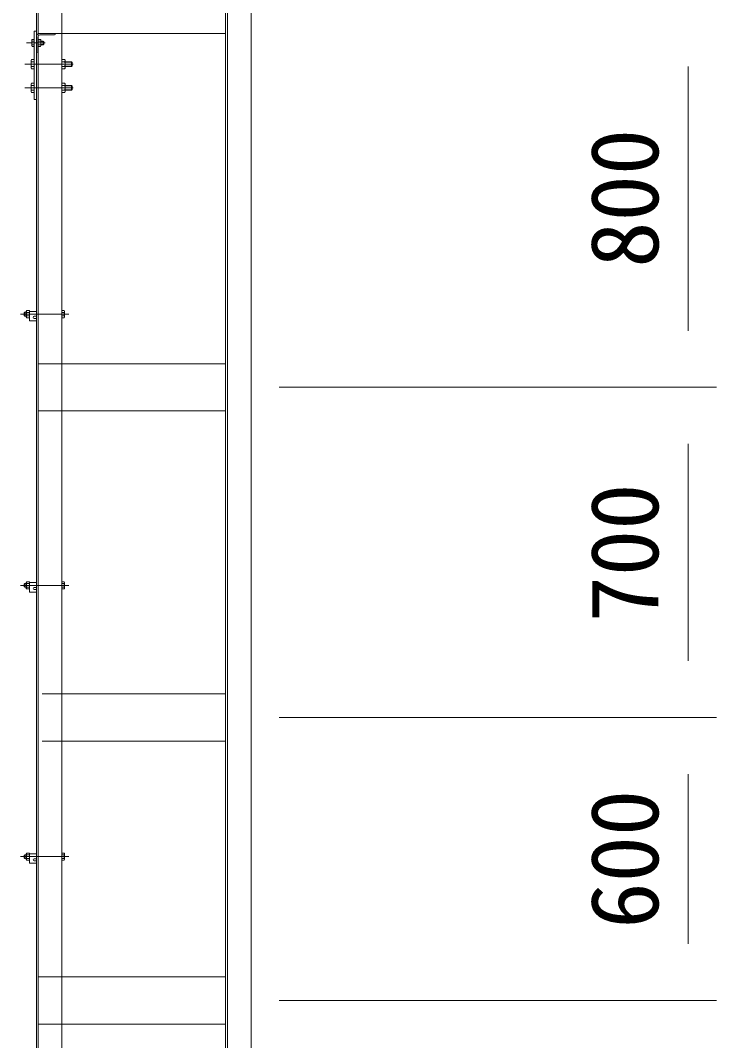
# Model space of a CAD drawing. Units: millimetres, scale not verified. Extents: x -12600 to 12600, y -8910 to 8910.
# Drawn here: x -1341 to 135, y -3547 to -1385 of the extents above; entities that cross this region are included whole.
import ezdxf
from ezdxf.enums import TextEntityAlignment as Align

# ---------------------------------------------------------------- set-up
doc = ezdxf.new("R2010")
doc.units = ezdxf.units.MM
doc.header["$LTSCALE"] = 60
doc.linetypes.add('DASHED', pattern=[7.5, 6, -1.5])
doc.linetypes.add('USER1', pattern=[50.8, 31.75, -6.35, 6.35, -6.35])
for name, color, linetype, lineweight in [('0-1_D-BMK', 2, 'USER1', 13), ('0-4_D-STR1', 1, 'Continuous', 18), ('0-6_D-STR3', 3, 'Continuous', 13), ('0-7_D-STR-DIM', 7, 'Continuous', 9)]:
    doc.layers.add(name, color=color, linetype=linetype, lineweight=lineweight)
doc.styles.add('ＭＳ ゴシック', font='')
doc.styles.get('ＭＳ ゴシック').set_extended_font_data('MS Gothic')

msp = doc.modelspace()

# ---------------------------------------------------------------- linework, layer by layer
at = {"layer": '0-1_D-BMK'}
for p, q in [((-1328.33, -1432.35), (-1288.96, -1432.35)), ((-1332.05, -1477.35), (-1229.05, -1477.35)), ((-1332.05, -1527.35), (-1229.05, -1527.35)), ((-1341.14, -2007.35), (-1238.14, -2007.35)), ((-1341.14, -2582.35), (-1238.14, -2582.35)), ((-1341.14, -3157.35), (-1238.14, -3157.35))]:
    msp.add_line(p, q, dxfattribs=at)
at = {"layer": '0-4_D-STR1'}
for p, q in [((-1307.14, -5562.35), (-1307.14, 3292.65)), ((-1303.14, -5562.35), (-1303.14, 3292.65)), ((-906.14, -5562.35), (-906.14, 2913.65)), ((-902.14, -5562.35), (-902.14, 2915.31)), ((-1307.14, -1452.35), (-1307.14, -1417.35)), ((-1304.14, -1450.35), (-1304.14, -1419.85)), ((-1303.14, -1412.35), (-906.14, -1412.35)), ((-1302.14, -1412.35), (-1267.14, -1412.35)), ((-1299.64, -1415.35), (-1269.14, -1415.35)), ((-1267.14, -1413.35), (-1267.14, -1412.35)), ((-1253.14, -2112.35), (-1253.14, -1412.35)), ((-1306.14, -1452.35), (-1307.14, -1452.35)), ((-906.14, -2112.35), (-1303.14, -2112.35)), ((-1303.14, -2212.35), (-906.14, -2212.35)), ((-1253.14, -2812.35), (-1253.14, -2212.35)), ((-906.14, -2812.35), (-1295.14, -2812.35)), ((-1295.14, -2912.35), (-906.14, -2912.35)), ((-1253.14, -3412.35), (-1253.14, -2912.35)), ((-906.14, -3412.35), (-1303.14, -3412.35)), ((-1303.14, -3512.35), (-906.14, -3512.35)), ((-1253.14, -4012.35), (-1253.14, -3512.35))]:
    msp.add_line(p, q, dxfattribs=at)
at = {"layer": '0-4_D-STR1', "linetype": 'DASHED'}
for p, q in [((-1253.14, -1312.35), (-1253.14, -1412.35)), ((-1253.14, -2112.35), (-1253.14, -2212.35)), ((-1253.14, -2812.35), (-1253.14, -2912.35)), ((-1253.14, -3412.35), (-1253.14, -3512.35))]:
    msp.add_line(p, q, dxfattribs=at)
at = {"layer": '0-4_D-STR1'}
msp.add_lwpolyline([(-906.14, -5562.35), (-852.14, -5562.35), (-852.14, 2936.02)], dxfattribs=at)
for centre, radius, start, end in [((-1302.14, -1417.35), 5, 90, 180), ((-1299.64, -1419.85), 4.5, 90, 180), ((-1269.14, -1413.35), 2, 270, 0), ((-1306.14, -1450.35), 2, 270, 0)]:
    msp.add_arc(centre, radius, start, end, dxfattribs=at)
at = {"layer": '0-6_D-STR3'}
for p, q in [((-1316.94, -1426.05), (-1316.25, -1424.84)), ((-1316.94, -1426.05), (-1316.94, -1438.65)), ((-1311.64, -1424.84), (-1316.25, -1424.84)), ((-1311.64, -1552.35), (-1311.64, -1407.35)), ((-1311.64, -1407.35), (-1307.14, -1407.35)), ((-1311.64, -1424.84), (-1311.64, -1439.85)), ((-1304.14, -1424.84), (-1298.37, -1424.84)), ((-1304.14, -1439.85), (-1304.14, -1424.84)), ((-1298.37, -1424.84), (-1297.64, -1426.1)), ((-1297.64, -1438.6), (-1297.64, -1426.1)), ((-1316.94, -1438.65), (-1316.25, -1439.85)), ((-1311.64, -1428.6), (-1316.25, -1428.6)), ((-1311.64, -1436.1), (-1316.25, -1436.1)), ((-1311.64, -1439.85), (-1316.25, -1439.85)), ((-1304.14, -1428.6), (-1298.37, -1428.6)), ((-1304.14, -1436.1), (-1298.37, -1436.1)), ((-1304.14, -1439.85), (-1298.37, -1439.85)), ((-1298.37, -1439.85), (-1297.64, -1438.6)), ((-1297.64, -1428.35), (-1292.84, -1428.35)), ((-1297.64, -1429.1), (-1292.09, -1429.1)), ((-1297.64, -1435.6), (-1292.09, -1435.6)), ((-1297.64, -1436.35), (-1292.84, -1436.35)), ((-1292.84, -1428.35), (-1291.64, -1429.55)), ((-1292.84, -1428.35), (-1292.84, -1436.35)), ((-1292.84, -1436.35), (-1291.64, -1435.15)), ((-1291.64, -1429.55), (-1291.64, -1435.15)), ((-1318.64, -1469.1), (-1317.74, -1467.53)), ((-1318.64, -1469.1), (-1318.64, -1485.6)), ((-1317.74, -1467.53), (-1311.64, -1467.53)), ((-1311.64, -1467.53), (-1311.64, -1487.16)), ((-1318.64, -1485.6), (-1317.74, -1487.16)), ((-1317.74, -1472.44), (-1311.64, -1472.44)), ((-1317.74, -1482.26), (-1311.64, -1482.26)), ((-1317.74, -1487.16), (-1311.64, -1487.16)), ((-1318.64, -1519.1), (-1317.74, -1517.53)), ((-1318.64, -1519.1), (-1318.64, -1535.6)), ((-1317.74, -1517.53), (-1311.64, -1517.53)), ((-1317.74, -1522.44), (-1311.64, -1522.44)), ((-1317.74, -1532.26), (-1311.64, -1532.26)), ((-1311.64, -1517.53), (-1311.64, -1537.16)), ((-1318.64, -1535.6), (-1317.74, -1537.16)), ((-1317.74, -1537.16), (-1311.64, -1537.16)), ((-1311.64, -1552.35), (-1307.14, -1552.35)), ((-1331.94, -2003.35), (-1333.14, -2004.55)), ((-1333.14, -2004.55), (-1333.14, -2010.15)), ((-1331.94, -2011.35), (-1333.14, -2010.15)), ((-1331.94, -2003.35), (-1331.94, -2011.35)), ((-1328.64, -2003.35), (-1331.94, -2003.35)), ((-1328.64, -2011.35), (-1331.94, -2011.35)), ((-1327.92, -1999.84), (-1328.64, -2001.1)), ((-1328.64, -2013.6), (-1328.64, -2001.1)), ((-1322.14, -1999.84), (-1327.92, -1999.84)), ((-1322.14, -2003.6), (-1327.92, -2003.6)), ((-1322.14, -2011.1), (-1327.92, -2011.1)), ((-1322.14, -2014.85), (-1322.14, -1999.84)), ((-1322.14, -2001.35), (-1307.14, -2001.35)), ((-1322.14, -2001.35), (-1322.14, -2021.35)), ((-1253.14, -1999.84), (-1248.54, -1999.84)), ((-1253.14, -1999.84), (-1253.14, -2014.85)), ((-1253.14, -2003.6), (-1248.54, -2003.6)), ((-1253.14, -2011.1), (-1248.54, -2011.1)), ((-1247.84, -2001.05), (-1248.54, -1999.84)), ((-1247.84, -2001.05), (-1247.84, -2013.65)), ((-1327.92, -2014.85), (-1328.64, -2013.6)), ((-1322.14, -2014.85), (-1327.92, -2014.85)), ((-1322.14, -2021.35), (-1307.14, -2021.35)), ((-1311.89, -2011.85), (-1307.14, -2011.85)), ((-1311.89, -2016.35), (-1307.14, -2016.35)), ((-1307.14, -2016.35), (-1307.14, -2021.35)), ((-1253.14, -2014.85), (-1248.54, -2014.85)), ((-1247.84, -2013.65), (-1248.54, -2014.85)), ((-1331.94, -2578.35), (-1333.14, -2579.55)), ((-1333.14, -2579.55), (-1333.14, -2585.15)), ((-1331.94, -2586.35), (-1333.14, -2585.15)), ((-1331.94, -2578.35), (-1331.94, -2586.35)), ((-1328.64, -2578.35), (-1331.94, -2578.35)), ((-1328.64, -2586.35), (-1331.94, -2586.35)), ((-1327.92, -2574.84), (-1328.64, -2576.1)), ((-1328.64, -2588.6), (-1328.64, -2576.1)), ((-1327.92, -2589.85), (-1328.64, -2588.6)), ((-1322.14, -2574.84), (-1327.92, -2574.84)), ((-1322.14, -2578.6), (-1327.92, -2578.6)), ((-1322.14, -2586.1), (-1327.92, -2586.1)), ((-1322.14, -2589.85), (-1327.92, -2589.85)), ((-1322.14, -2589.85), (-1322.14, -2574.84)), ((-1322.14, -2576.35), (-1307.14, -2576.35)), ((-1322.14, -2576.35), (-1322.14, -2596.35)), ((-1311.89, -2586.85), (-1307.14, -2586.85)), ((-1311.89, -2591.35), (-1307.14, -2591.35)), ((-1307.14, -2591.35), (-1307.14, -2596.35)), ((-1253.14, -2574.84), (-1248.54, -2574.84)), ((-1253.14, -2574.84), (-1253.14, -2589.85)), ((-1253.14, -2578.6), (-1248.54, -2578.6)), ((-1253.14, -2586.1), (-1248.54, -2586.1)), ((-1253.14, -2589.85), (-1248.54, -2589.85)), ((-1247.84, -2576.05), (-1248.54, -2574.84)), ((-1247.84, -2588.65), (-1248.54, -2589.85)), ((-1247.84, -2576.05), (-1247.84, -2588.65)), ((-1322.14, -2596.35), (-1307.14, -2596.35)), ((-1331.94, -3153.35), (-1333.14, -3154.55)), ((-1333.14, -3154.55), (-1333.14, -3160.15)), ((-1331.94, -3153.35), (-1331.94, -3161.35)), ((-1328.64, -3153.35), (-1331.94, -3153.35)), ((-1327.92, -3149.84), (-1328.64, -3151.1)), ((-1328.64, -3163.6), (-1328.64, -3151.1)), ((-1322.14, -3149.84), (-1327.92, -3149.84)), ((-1322.14, -3153.6), (-1327.92, -3153.6)), ((-1322.14, -3164.85), (-1322.14, -3149.84)), ((-1322.14, -3151.35), (-1307.14, -3151.35)), ((-1322.14, -3151.35), (-1322.14, -3171.35)), ((-1253.14, -3149.84), (-1248.54, -3149.84)), ((-1253.14, -3149.84), (-1253.14, -3164.85)), ((-1253.14, -3153.6), (-1248.54, -3153.6)), ((-1247.84, -3151.05), (-1248.54, -3149.84)), ((-1247.84, -3151.05), (-1247.84, -3163.65)), ((-1331.94, -3161.35), (-1333.14, -3160.15)), ((-1328.64, -3161.35), (-1331.94, -3161.35)), ((-1327.92, -3164.85), (-1328.64, -3163.6)), ((-1322.14, -3161.1), (-1327.92, -3161.1)), ((-1322.14, -3164.85), (-1327.92, -3164.85)), ((-1322.14, -3171.35), (-1307.14, -3171.35)), ((-1311.89, -3161.85), (-1307.14, -3161.85)), ((-1311.89, -3166.35), (-1307.14, -3166.35)), ((-1307.14, -3166.35), (-1307.14, -3171.35)), ((-1253.14, -3161.1), (-1248.54, -3161.1)), ((-1253.14, -3164.85), (-1248.54, -3164.85)), ((-1247.84, -3163.65), (-1248.54, -3164.85))]:
    msp.add_line(p, q, dxfattribs=at)
at = {"layer": '0-6_D-STR3', "linetype": 'DASHED'}
for p, q in [((-1247.05, -1467.53), (-1253.14, -1467.53)), ((-1253.14, -1467.53), (-1253.14, -1487.16)), ((-1246.14, -1469.1), (-1247.05, -1467.53)), ((-1246.14, -1469.1), (-1246.14, -1485.6)), ((-1247.05, -1472.44), (-1253.14, -1472.44)), ((-1247.05, -1482.26), (-1253.14, -1482.26)), ((-1247.05, -1487.16), (-1253.14, -1487.16)), ((-1246.14, -1485.6), (-1247.05, -1487.16)), ((-1246.14, -1472.35), (-1233.14, -1472.35)), ((-1246.14, -1473.25), (-1232.24, -1473.25)), ((-1246.14, -1481.45), (-1232.24, -1481.45)), ((-1246.14, -1482.35), (-1233.14, -1482.35)), ((-1233.14, -1472.35), (-1231.64, -1473.85)), ((-1231.64, -1473.85), (-1231.64, -1480.85)), ((-1247.05, -1517.53), (-1253.14, -1517.53)), ((-1253.14, -1517.53), (-1253.14, -1537.16)), ((-1247.05, -1522.44), (-1253.14, -1522.44)), ((-1247.05, -1532.26), (-1253.14, -1532.26)), ((-1246.14, -1519.1), (-1247.05, -1517.53)), ((-1246.14, -1519.1), (-1246.14, -1535.6)), ((-1246.14, -1522.35), (-1233.14, -1522.35)), ((-1246.14, -1523.25), (-1232.24, -1523.25)), ((-1246.14, -1531.45), (-1232.24, -1531.45)), ((-1246.14, -1532.35), (-1233.14, -1532.35)), ((-1233.14, -1522.35), (-1231.64, -1523.85)), ((-1231.64, -1523.85), (-1231.64, -1530.85)), ((-1247.05, -1537.16), (-1253.14, -1537.16)), ((-1246.14, -1535.6), (-1247.05, -1537.16))]:
    msp.add_line(p, q, dxfattribs=at)
for points in [[(-1233.14, -1472.35), (-1233.14, -1482.35), (-1231.64, -1480.85)], [(-1233.14, -1522.35), (-1233.14, -1532.35), (-1231.64, -1530.85)]]:
    msp.add_lwpolyline(points, dxfattribs=at)
at = {"layer": '0-6_D-STR3'}
for centre, radius, start, end in [((-1313.51, -1426.72), 3.32, 145.61585, 214.38415), ((-1301.11, -1426.72), 3.32, 325.61586, 34.38414), ((-1304.41, -1432.35), 12.42, 162.4121, 197.5879), ((-1313.51, -1437.98), 3.32, 145.61585, 214.38415), ((-1310.21, -1432.35), 12.42, 342.4121, 17.5879), ((-1301.11, -1437.98), 3.32, 325.61585, 34.38416), ((-1314.15, -1469.99), 4.34, 145.61575, 214.38425), ((-1302.26, -1477.35), 16.24, 162.41205, 197.58795), ((-1314.15, -1484.71), 4.34, 145.61575, 214.38425), ((-1314.15, -1519.99), 4.34, 145.61575, 214.38425), ((-1302.26, -1527.35), 16.24, 162.41205, 197.58795), ((-1314.15, -1534.71), 4.34, 145.61575, 214.38425), ((-1325.18, -2001.72), 3.32, 145.61586, 214.38414), ((-1316.08, -2007.35), 12.42, 162.4121, 197.5879), ((-1325.18, -2012.98), 3.32, 145.61584, 214.38415), ((-1251.28, -2001.72), 3.32, 325.61585, 34.38415), ((-1260.38, -2007.35), 12.42, 342.4121, 17.5879), ((-1251.28, -2012.98), 3.32, 325.61585, 34.38415), ((-1311.89, -2014.1), 2.25, 90, 270), ((-1325.18, -2576.72), 3.32, 145.61586, 214.38414), ((-1316.08, -2582.35), 12.42, 162.4121, 197.5879), ((-1325.18, -2587.98), 3.32, 145.61584, 214.38415), ((-1311.89, -2589.1), 2.25, 90, 270), ((-1251.28, -2576.72), 3.32, 325.61585, 34.38415), ((-1260.38, -2582.35), 12.42, 342.4121, 17.5879), ((-1251.28, -2587.98), 3.32, 325.61585, 34.38415), ((-1325.18, -3151.72), 3.32, 145.61586, 214.38414), ((-1316.08, -3157.35), 12.42, 162.4121, 197.5879), ((-1251.28, -3151.72), 3.32, 325.61585, 34.38415), ((-1260.38, -3157.35), 12.42, 342.4121, 17.5879), ((-1325.18, -3162.98), 3.32, 145.61584, 214.38415), ((-1311.89, -3164.1), 2.25, 90, 270), ((-1251.28, -3162.98), 3.32, 325.61585, 34.38415)]:
    msp.add_arc(centre, radius, start, end, dxfattribs=at)
at = {"layer": '0-6_D-STR3', "linetype": 'DASHED'}
for centre, radius, start, end in [((-1250.63, -1469.99), 4.34, 325.61575, 34.38425), ((-1262.53, -1477.35), 16.24, 342.41205, 17.58795), ((-1250.63, -1484.71), 4.34, 325.61575, 34.38425), ((-1262.53, -1527.35), 16.24, 342.41205, 17.58795), ((-1250.63, -1519.99), 4.34, 325.61575, 34.38425), ((-1250.63, -1534.71), 4.34, 325.61575, 34.38425)]:
    msp.add_arc(centre, radius, start, end, dxfattribs=at)
at = {"layer": '0-7_D-STR-DIM'}
for p, q in [((75.06, -2042.35), (75.06, -1482.35)), ((-792.14, -2162.35), (135.06, -2162.35)), ((-792.14, -2162.35), (135.06, -2162.35)), ((75.06, -2742.35), (75.06, -2282.35)), ((-792.14, -2862.35), (135.06, -2862.35)), ((-792.14, -2862.35), (135.06, -2862.35)), ((75.06, -3342.35), (75.06, -2982.35)), ((-792.14, -3462.35), (135.06, -3462.35)), ((-792.14, -3462.35), (135.06, -3462.35))]:
    msp.add_line(p, q, dxfattribs=at)

# ---------------------------------------------------------------- texts
at = {"layer": '0-7_D-STR-DIM', "style": 'ＭＳ ゴシック'}
for s, p in [('800', (54.82, -1908.97)), ('700', (54.82, -2660.85)), ('600', (54.82, -3310.1))]:
    msp.add_text(s, height=144.3, rotation=90, dxfattribs=at).set_placement(p, align=Align.BOTTOM_LEFT)

doc.saveas('drawing.dxf')
